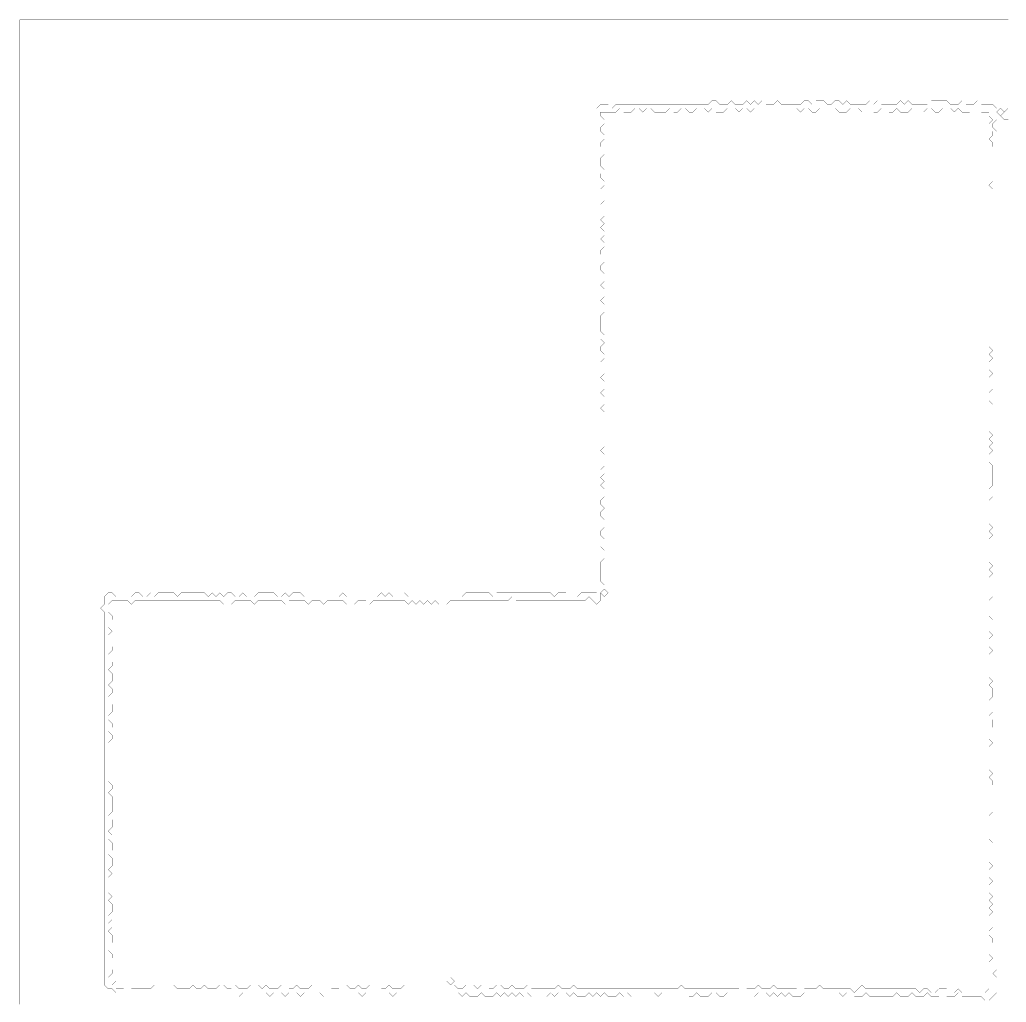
# Model space of a CAD drawing. Header units: metres. Extents: x 0 to 5174, y -5174 to 0.
# Drawn here: x 0 to 2597, y -2587 to 0 of the extents above; entities that cross this region are included whole.
import ezdxf

# ---------------------------------------------------------------- set-up
doc = ezdxf.new("R2010")
doc.units = ezdxf.units.M
doc.layers.add('conductor', color=1, linetype='Continuous')
doc.layers.add('substrate', color=5, linetype='Continuous')

msp = doc.modelspace()

# ---------------------------------------------------------------- linework, layer by layer
at = {"layer": 'conductor', "const_width": 0.5}
for points in [[(1579.5, -232.875), (1569.375, -243), (1559.25, -243), (1549.125, -243), (1539, -243), (1528.875, -243), (1528.875, -253.125), (1539, -263.25), (1539, -273.375), (1528.875, -283.5), (1528.875, -293.625), (1539, -303.75), (1539, -313.875), (1528.875, -324), (1528.875, -334.125), (1539, -344.25), (1539, -354.375), (1528.875, -364.5), (1528.875, -374.625), (1528.875, -384.75), (1539, -394.875), (1528.875, -405), (1528.875, -415.125), (1539, -425.25), (1539, -435.375), (1528.875, -445.5), (1539, -455.625), (1539, -465.75), (1539, -475.875), (1528.875, -486), (1539, -496.125), (1539, -506.25), (1539, -516.375), (1528.875, -526.5), (1539, -536.625), (1528.875, -546.75), (1539, -556.875), (1539, -567), (1528.875, -577.125), (1539, -587.25), (1539, -597.375), (1528.875, -607.5), (1528.875, -617.625), (1539, -627.75), (1539, -637.875), (1528.875, -648), (1528.875, -658.125), (1539, -668.25), (1539, -678.375), (1539, -688.5), (1528.875, -698.625), (1539, -708.75), (1539, -718.875), (1539, -729), (1528.875, -739.125), (1539, -749.25), (1539, -759.375), (1539, -769.5), (1528.875, -779.625), (1528.875, -789.75), (1528.875, -799.875), (1528.875, -810), (1528.875, -820.125), (1539, -830.25), (1528.875, -840.375), (1539, -850.5), (1528.875, -860.625), (1528.875, -870.75), (1539, -880.875), (1539, -891), (1528.875, -901.125), (1539, -911.25), (1539, -921.375), (1539, -931.5), (1528.875, -941.625), (1539, -951.75), (1539, -961.875), (1539, -972), (1528.875, -982.125), (1539, -992.25), (1539, -1002.375), (1539, -1012.5), (1528.875, -1022.625), (1539, -1032.75), (1539, -1042.875), (1539, -1053), (1539, -1063.125), (1539, -1073.25), (1539, -1083.375), (1539, -1093.5), (1539, -1103.625), (1539, -1113.75), (1539, -1123.875), (1528.875, -1134), (1539, -1144.125), (1539, -1154.25), (1539, -1164.375), (1539, -1174.5), (1528.875, -1184.625), (1539, -1194.75), (1528.875, -1204.875), (1539, -1215), (1528.875, -1225.125), (1539, -1235.25), (1539, -1245.375), (1539, -1255.5), (1528.875, -1265.625), (1528.875, -1275.75), (1539, -1285.875), (1528.875, -1296), (1528.875, -1306.125), (1539, -1316.25), (1539, -1326.375), (1539, -1336.5), (1528.875, -1346.625), (1528.875, -1356.75), (1539, -1366.875), (1539, -1377), (1528.875, -1387.125), (1539, -1397.25), (1539, -1407.375), (1539, -1417.5), (1528.875, -1427.625), (1528.875, -1437.75), (1528.875, -1447.875), (1528.875, -1458), (1528.875, -1468.125), (1528.875, -1478.25), (1539, -1488.375), (1539, -1498.5), (1528.875, -1508.625), (1528.875, -1518.75), (1528.875, -1528.875), (1518.75, -1539), (1508.625, -1528.875), (1498.5, -1518.75), (1488.375, -1528.875), (1478.25, -1528.875), (1468.125, -1528.875), (1458, -1528.875), (1447.875, -1528.875), (1437.75, -1528.875), (1427.625, -1528.875), (1417.5, -1528.875), (1407.375, -1528.875), (1397.25, -1528.875), (1387.125, -1528.875), (1377, -1528.875), (1366.875, -1528.875), (1356.75, -1528.875), (1346.625, -1528.875), (1336.5, -1528.875), (1326.375, -1528.875), (1316.25, -1528.875), (1306.125, -1528.875), (1296, -1518.75), (1285.875, -1528.875), (1275.75, -1528.875), (1265.625, -1528.875), (1255.5, -1528.875), (1245.375, -1528.875), (1235.25, -1528.875), (1225.125, -1528.875), (1215, -1528.875), (1204.875, -1528.875), (1194.75, -1528.875), (1184.625, -1528.875), (1174.5, -1528.875), (1164.375, -1528.875), (1154.25, -1528.875), (1144.125, -1528.875), (1134, -1528.875), (1123.875, -1539), (1113.75, -1539), (1103.625, -1539), (1093.5, -1528.875), (1083.375, -1539), (1073.25, -1528.875), (1063.125, -1539), (1053, -1528.875), (1042.875, -1539), (1032.75, -1528.875), (1022.625, -1539), (1012.5, -1528.875), (1002.375, -1528.875), (992.25, -1528.875), (982.125, -1528.875), (972, -1528.875), (961.875, -1528.875), (951.75, -1528.875), (941.625, -1528.875), (931.5, -1528.875), (921.375, -1539), (911.25, -1528.875), (901.125, -1528.875), (891, -1528.875), (880.875, -1539), (870.75, -1539), (860.625, -1539), (850.5, -1528.875), (840.375, -1528.875), (830.25, -1528.875), (820.125, -1528.875), (810, -1528.875), (799.875, -1539), (789.75, -1528.875), (779.625, -1528.875), (769.5, -1528.875), (759.375, -1539), (749.25, -1528.875), (739.125, -1528.875), (729, -1528.875), (718.875, -1528.875), (708.75, -1528.875), (698.625, -1539), (688.5, -1528.875), (678.375, -1528.875), (668.25, -1528.875), (658.125, -1528.875), (648, -1528.875), (637.875, -1528.875), (627.75, -1528.875), (617.625, -1539), (607.5, -1528.875), (597.375, -1528.875), (587.25, -1528.875), (577.125, -1528.875), (567, -1528.875), (556.875, -1539), (546.75, -1539), (536.625, -1539), (526.5, -1528.875), (516.375, -1528.875), (506.25, -1528.875), (496.125, -1528.875), (486, -1528.875), (475.875, -1528.875), (465.75, -1528.875), (455.625, -1528.875), (445.5, -1528.875), (435.375, -1528.875), (425.25, -1528.875), (415.125, -1528.875), (405, -1528.875), (394.875, -1528.875), (384.75, -1528.875), (374.625, -1528.875), (364.5, -1528.875), (354.375, -1528.875), (344.25, -1528.875), (334.125, -1528.875), (324, -1528.875), (313.875, -1528.875), (303.75, -1528.875), (293.625, -1539), (283.5, -1528.875), (273.375, -1528.875), (263.25, -1528.875), (253.125, -1528.875), (243, -1528.875), (232.875, -1539), (232.875, -1549.125), (232.875, -1559.25), (243, -1569.375), (243, -1579.5), (232.875, -1589.625), (232.875, -1599.75), (243, -1609.875), (232.875, -1620), (232.875, -1630.125), (232.875, -1640.25), (243, -1650.375), (243, -1660.5), (232.875, -1670.625), (232.875, -1680.75), (243, -1690.875), (243, -1701), (232.875, -1711.125), (243, -1721.25), (243, -1731.375), (243, -1741.5), (232.875, -1751.625), (243, -1761.75), (243, -1771.875), (232.875, -1782), (232.875, -1792.125), (243, -1802.25), (243, -1812.375), (243, -1822.5), (232.875, -1832.625), (232.875, -1842.75), (243, -1852.875), (243, -1863), (232.875, -1873.125), (243, -1883.25), (243, -1893.375), (232.875, -1903.5), (232.875, -1913.625), (232.875, -1923.75), (232.875, -1933.875), (232.875, -1944), (232.875, -1954.125), (232.875, -1964.25), (232.875, -1974.375), (232.875, -1984.5), (232.875, -1994.625), (232.875, -2004.75), (243, -2014.875), (243, -2025), (232.875, -2035.125), (243, -2045.25), (243, -2055.375), (243, -2065.5), (243, -2075.625), (243, -2085.75), (232.875, -2095.875), (243, -2106), (243, -2116.125), (243, -2126.25), (232.875, -2136.375), (243, -2146.5), (232.875, -2156.625), (243, -2166.75), (243, -2176.875), (243, -2187), (232.875, -2197.125), (243, -2207.25), (243, -2217.375), (243, -2227.5), (232.875, -2237.625), (243, -2247.75), (232.875, -2257.875), (232.875, -2268), (232.875, -2278.125), (232.875, -2288.25), (232.875, -2298.375), (243, -2308.5), (232.875, -2318.625), (243, -2328.75), (243, -2338.875), (243, -2349), (232.875, -2359.125), (243, -2369.25), (232.875, -2379.375), (243, -2389.5), (232.875, -2399.625), (243, -2409.75), (243, -2419.875), (243, -2430), (232.875, -2440.125), (232.875, -2450.25), (243, -2460.375), (243, -2470.5), (232.875, -2480.625), (232.875, -2490.75), (243, -2500.875), (243, -2511), (232.875, -2521.125), (243, -2521.125), (253.125, -2531.25), (243, -2541.375), (253.125, -2551.5), (263.25, -2551.5), (273.375, -2551.5), (283.5, -2541.375), (293.625, -2551.5), (303.75, -2551.5), (313.875, -2551.5), (324, -2551.5), (334.125, -2551.5), (344.25, -2551.5), (354.375, -2541.375), (364.5, -2541.375), (374.625, -2541.375), (384.75, -2541.375), (394.875, -2541.375), (405, -2541.375), (415.125, -2551.5), (425.25, -2551.5), (435.375, -2551.5), (445.5, -2551.5), (455.625, -2541.375), (465.75, -2551.5), (475.875, -2551.5), (486, -2541.375), (496.125, -2551.5), (506.25, -2551.5), (516.375, -2551.5), (526.5, -2541.375), (536.625, -2541.375), (546.75, -2551.5), (556.875, -2551.5), (567, -2541.375), (577.125, -2551.5), (587.25, -2551.5), (597.375, -2551.5), (607.5, -2541.375), (617.625, -2541.375), (627.75, -2541.375), (637.875, -2551.5), (648, -2541.375), (658.125, -2551.5), (668.25, -2551.5), (678.375, -2551.5), (688.5, -2541.375), (698.625, -2541.375), (708.75, -2551.5), (718.875, -2551.5), (729, -2541.375), (739.125, -2551.5), (749.25, -2551.5), (759.375, -2551.5), (769.5, -2541.375), (779.625, -2541.375), (789.75, -2541.375), (799.875, -2551.5), (810, -2541.375), (820.125, -2551.5), (830.25, -2551.5), (840.375, -2551.5), (850.5, -2541.375), (860.625, -2541.375), (870.75, -2551.5), (880.875, -2551.5), (891, -2541.375), (901.125, -2551.5), (911.25, -2551.5), (921.375, -2541.375), (931.5, -2541.375), (941.625, -2541.375), (951.75, -2551.5), (961.875, -2551.5), (972, -2541.375), (982.125, -2551.5), (992.25, -2551.5), (1002.375, -2551.5), (1012.5, -2541.375), (1022.625, -2541.375), (1032.75, -2541.375), (1042.875, -2541.375), (1053, -2541.375), (1063.125, -2541.375), (1073.25, -2541.375), (1083.375, -2541.375), (1093.5, -2541.375), (1103.625, -2541.375), (1113.75, -2541.375), (1123.875, -2541.375), (1134, -2541.375), (1144.125, -2541.375), (1154.25, -2551.5), (1164.375, -2551.5), (1174.5, -2541.375), (1184.625, -2541.375), (1194.75, -2541.375), (1204.875, -2551.5), (1215, -2541.375), (1225.125, -2541.375), (1235.25, -2551.5), (1245.375, -2551.5), (1255.5, -2541.375), (1265.625, -2541.375), (1275.75, -2551.5), (1285.875, -2551.5), (1296, -2541.375), (1306.125, -2551.5), (1316.25, -2551.5), (1326.375, -2551.5), (1336.5, -2541.375), (1346.625, -2551.5), (1356.75, -2551.5), (1366.875, -2551.5), (1377, -2551.5), (1387.125, -2551.5), (1397.25, -2551.5), (1407.375, -2551.5), (1417.5, -2541.375), (1427.625, -2551.5), (1437.75, -2551.5), (1447.875, -2551.5), (1458, -2541.375), (1468.125, -2551.5), (1478.25, -2551.5), (1488.375, -2551.5), (1498.5, -2551.5), (1508.625, -2551.5), (1518.75, -2551.5), (1528.875, -2551.5), (1539, -2551.5), (1549.125, -2551.5), (1559.25, -2551.5), (1569.375, -2551.5), (1579.5, -2551.5), (1589.625, -2551.5), (1599.75, -2551.5), (1609.875, -2551.5), (1620, -2551.5), (1630.125, -2551.5), (1640.25, -2551.5), (1650.375, -2551.5), (1660.5, -2551.5), (1670.625, -2551.5), (1680.75, -2551.5), (1690.875, -2551.5), (1701, -2551.5), (1711.125, -2551.5), (1721.25, -2551.5), (1731.375, -2551.5), (1741.5, -2541.375), (1751.625, -2551.5), (1761.75, -2551.5), (1771.875, -2551.5), (1782, -2551.5), (1792.125, -2551.5), (1802.25, -2551.5), (1812.375, -2551.5), (1822.5, -2551.5), (1832.625, -2551.5), (1842.75, -2551.5), (1852.875, -2551.5), (1863, -2551.5), (1873.125, -2551.5), (1883.25, -2551.5), (1893.375, -2551.5), (1903.5, -2541.375), (1913.625, -2551.5), (1923.75, -2551.5), (1933.875, -2551.5), (1944, -2541.375), (1954.125, -2551.5), (1964.25, -2551.5), (1974.375, -2551.5), (1984.5, -2541.375), (1994.625, -2551.5), (2004.75, -2551.5), (2014.875, -2551.5), (2025, -2551.5), (2035.125, -2551.5), (2045.25, -2551.5), (2055.375, -2561.625), (2065.5, -2551.5), (2075.625, -2551.5), (2085.75, -2551.5), (2095.875, -2551.5), (2106, -2541.375), (2116.125, -2551.5), (2126.25, -2551.5), (2136.375, -2551.5), (2146.5, -2551.5), (2156.625, -2551.5), (2166.75, -2551.5), (2176.875, -2551.5), (2187, -2551.5), (2197.125, -2561.625), (2207.25, -2551.5), (2217.375, -2541.375), (2227.5, -2551.5), (2237.625, -2551.5), (2247.75, -2551.5), (2257.875, -2551.5), (2268, -2551.5), (2278.125, -2551.5), (2288.25, -2551.5), (2298.375, -2551.5), (2308.5, -2551.5), (2318.625, -2551.5), (2328.75, -2551.5), (2338.875, -2551.5), (2349, -2551.5), (2359.125, -2551.5), (2369.25, -2561.625), (2379.375, -2551.5), (2389.5, -2551.5), (2399.625, -2561.625), (2409.75, -2561.625), (2419.875, -2551.5), (2430, -2551.5), (2440.125, -2551.5), (2450.25, -2561.625), (2460.375, -2561.625), (2470.5, -2551.5), (2480.625, -2561.625), (2490.75, -2561.625), (2500.875, -2561.625), (2511, -2561.625), (2521.125, -2561.625), (2531.25, -2561.625), (2541.375, -2561.625), (2551.5, -2551.5), (2551.5, -2541.375), (2551.5, -2531.25), (2551.5, -2521.125), (2551.5, -2511), (2551.5, -2500.875), (2551.5, -2490.75), (2551.5, -2480.625), (2561.625, -2470.5), (2551.5, -2460.375), (2551.5, -2450.25), (2551.5, -2440.125), (2561.625, -2430), (2561.625, -2419.875), (2551.5, -2409.75), (2551.5, -2399.625), (2561.625, -2389.5), (2551.5, -2379.375), (2551.5, -2369.25), (2551.5, -2359.125), (2561.625, -2349), (2551.5, -2338.875), (2561.625, -2328.75), (2551.5, -2318.625), (2561.625, -2308.5), (2551.5, -2298.375), (2551.5, -2288.25), (2551.5, -2278.125), (2561.625, -2268), (2551.5, -2257.875), (2551.5, -2247.75), (2551.5, -2237.625), (2561.625, -2227.5), (2551.5, -2217.375), (2551.5, -2207.25), (2551.5, -2197.125), (2551.5, -2187), (2551.5, -2176.875), (2561.625, -2166.75), (2551.5, -2156.625), (2551.5, -2146.5), (2551.5, -2136.375), (2551.5, -2126.25), (2551.5, -2116.125), (2551.5, -2106), (2551.5, -2095.875), (2561.625, -2085.75), (2551.5, -2075.625), (2551.5, -2065.5), (2551.5, -2055.375), (2551.5, -2045.25), (2551.5, -2035.125), (2551.5, -2025), (2561.625, -2014.875), (2561.625, -2004.75), (2551.5, -1994.625), (2561.625, -1984.5), (2551.5, -1974.375), (2551.5, -1964.25), (2551.5, -1954.125), (2551.5, -1944), (2551.5, -1933.875), (2551.5, -1923.75), (2551.5, -1913.625), (2561.625, -1903.5), (2551.5, -1893.375), (2551.5, -1883.25), (2551.5, -1873.125), (2561.625, -1863), (2561.625, -1852.875), (2561.625, -1842.75), (2551.5, -1832.625), (2561.625, -1822.5), (2551.5, -1812.375), (2551.5, -1802.25), (2551.5, -1792.125), (2561.625, -1782), (2561.625, -1771.875), (2561.625, -1761.75), (2551.5, -1751.625), (2561.625, -1741.5), (2551.5, -1731.375), (2551.5, -1721.25), (2551.5, -1711.125), (2551.5, -1701), (2551.5, -1690.875), (2551.5, -1680.75), (2551.5, -1670.625), (2561.625, -1660.5), (2551.5, -1650.375), (2551.5, -1640.25), (2551.5, -1630.125), (2561.625, -1620), (2551.5, -1609.875), (2551.5, -1599.75), (2551.5, -1589.625), (2561.625, -1579.5), (2551.5, -1569.375), (2551.5, -1559.25), (2551.5, -1549.125), (2551.5, -1539), (2551.5, -1528.875), (2561.625, -1518.75), (2551.5, -1508.625), (2551.5, -1498.5), (2551.5, -1488.375), (2551.5, -1478.25), (2551.5, -1468.125), (2561.625, -1458), (2551.5, -1447.875), (2561.625, -1437.75), (2551.5, -1427.625), (2551.5, -1417.5), (2551.5, -1407.375), (2551.5, -1397.25), (2551.5, -1387.125), (2551.5, -1377), (2551.5, -1366.875), (2561.625, -1356.75), (2551.5, -1346.625), (2561.625, -1336.5), (2551.5, -1326.375), (2551.5, -1316.25), (2551.5, -1306.125), (2551.5, -1296), (2551.5, -1285.875), (2561.625, -1275.75), (2551.5, -1265.625), (2561.625, -1255.5), (2551.5, -1245.375), (2551.5, -1235.25), (2561.625, -1225.125), (2561.625, -1215), (2561.625, -1204.875), (2561.625, -1194.75), (2561.625, -1184.625), (2561.625, -1174.5), (2551.5, -1164.375), (2551.5, -1154.25), (2551.5, -1144.125), (2561.625, -1134), (2551.5, -1123.875), (2561.625, -1113.75), (2551.5, -1103.625), (2561.625, -1093.5), (2551.5, -1083.375), (2551.5, -1073.25), (2551.5, -1063.125), (2551.5, -1053), (2551.5, -1042.875), (2551.5, -1032.75), (2551.5, -1022.625), (2561.625, -1012.5), (2551.5, -1002.375), (2551.5, -992.25), (2551.5, -982.125), (2561.625, -972), (2551.5, -961.875), (2551.5, -951.75), (2551.5, -941.625), (2561.625, -931.5), (2551.5, -921.375), (2551.5, -911.25), (2551.5, -901.125), (2561.625, -891), (2551.5, -880.875), (2561.625, -870.75), (2551.5, -860.625), (2551.5, -850.5), (2551.5, -840.375), (2551.5, -830.25), (2551.5, -820.125), (2551.5, -810), (2551.5, -799.875), (2551.5, -789.75), (2551.5, -779.625), (2551.5, -769.5), (2551.5, -759.375), (2551.5, -749.25), (2551.5, -739.125), (2551.5, -729), (2551.5, -718.875), (2551.5, -708.75), (2551.5, -698.625), (2551.5, -688.5), (2551.5, -678.375), (2551.5, -668.25), (2551.5, -658.125), (2551.5, -648), (2551.5, -637.875), (2551.5, -627.75), (2551.5, -617.625), (2551.5, -607.5), (2551.5, -597.375), (2551.5, -587.25), (2551.5, -577.125), (2551.5, -567), (2551.5, -556.875), (2551.5, -546.75), (2551.5, -536.625), (2551.5, -526.5), (2551.5, -516.375), (2551.5, -506.25), (2551.5, -496.125), (2551.5, -486), (2551.5, -475.875), (2551.5, -465.75), (2551.5, -455.625), (2561.625, -445.5), (2551.5, -435.375), (2561.625, -425.25), (2551.5, -415.125), (2551.5, -405), (2551.5, -394.875), (2551.5, -384.75), (2551.5, -374.625), (2551.5, -364.5), (2551.5, -354.375), (2551.5, -344.25), (2561.625, -334.125), (2561.625, -324), (2551.5, -313.875), (2561.625, -303.75), (2561.625, -293.625), (2551.5, -283.5), (2551.5, -273.375), (2561.625, -263.25), (2551.5, -253.125), (2551.5, -243), (2541.375, -243), (2531.25, -243), (2521.125, -232.875), (2511, -232.875), (2500.875, -243), (2490.75, -243), (2480.625, -243), (2470.5, -232.875), (2460.375, -243), (2450.25, -232.875), (2440.125, -232.875), (2430, -232.875), (2419.875, -243), (2409.75, -243), (2399.625, -232.875), (2389.5, -232.875), (2379.375, -243), (2369.25, -232.875), (2359.125, -232.875), (2349, -232.875), (2338.875, -243), (2328.75, -243), (2318.625, -243), (2308.5, -232.875), (2298.375, -243), (2288.25, -243), (2278.125, -232.875), (2268, -232.875), (2257.875, -243), (2247.75, -243), (2237.625, -232.875), (2227.5, -232.875), (2217.375, -243), (2207.25, -232.875), (2197.125, -232.875), (2187, -232.875), (2176.875, -243), (2166.75, -243), (2156.625, -243), (2146.5, -232.875), (2136.375, -232.875), (2126.25, -232.875), (2116.125, -232.875), (2106, -232.875), (2095.875, -243), (2085.75, -243), (2075.625, -232.875), (2065.5, -232.875), (2055.375, -243), (2045.25, -232.875), (2035.125, -232.875), (2025, -232.875), (2014.875, -232.875), (2004.75, -232.875), (1994.625, -232.875), (1984.5, -232.875), (1974.375, -232.875), (1964.25, -232.875), (1954.125, -232.875), (1944, -232.875), (1933.875, -232.875), (1923.75, -243), (1913.625, -232.875), (1903.5, -232.875), (1893.375, -243), (1883.25, -232.875), (1873.125, -232.875), (1863, -232.875), (1852.875, -243), (1842.75, -243), (1832.625, -243), (1822.5, -232.875), (1812.375, -243), (1802.25, -232.875), (1792.125, -232.875), (1782, -232.875), (1771.875, -243), (1761.75, -243), (1751.625, -232.875), (1741.5, -232.875), (1731.375, -243), (1721.25, -243), (1711.125, -232.875), (1701, -243), (1690.875, -243), (1680.75, -243), (1670.625, -243), (1660.5, -232.875), (1650.375, -232.875), (1640.25, -243), (1630.125, -232.875), (1620, -232.875), (1609.875, -243), (1599.75, -243), (1589.625, -243)], [(1528.875, -1508.625), (1539, -1498.5), (1549.125, -1508.625), (1539, -1518.75)], [(1123.875, -2531.25), (1134, -2521.125), (1144.125, -2531.25), (1134, -2541.375)]]:
    msp.add_lwpolyline(points, close=True, dxfattribs=at)
at = {"layer": 'substrate', "const_width": 0.5}
for points in [[(2602.125, 0), (2592, 0), (2581.875, 0), (2571.75, 0), (2561.625, 0), (2551.5, 0), (2541.375, 0), (2531.25, 0), (2521.125, 0), (2511, 0), (2500.875, 0), (2490.75, 0), (2480.625, 0), (2470.5, 0), (2460.375, 0), (2450.25, 0), (2440.125, 0), (2430, 0), (2419.875, 0), (2409.75, 0), (2399.625, 0), (2389.5, 0), (2379.375, 0), (2369.25, 0), (2359.125, 0), (2349, 0), (2338.875, 0), (2328.75, 0), (2318.625, 0), (2308.5, 0), (2298.375, 0), (2288.25, 0), (2278.125, 0), (2268, 0), (2257.875, 0), (2247.75, 0), (2237.625, 0), (2227.5, 0), (2217.375, 0), (2207.25, 0), (2197.125, 0), (2187, 0), (2176.875, 0), (2166.75, 0), (2156.625, 0), (2146.5, 0), (2136.375, 0), (2126.25, 0), (2116.125, 0), (2106, 0), (2095.875, 0), (2085.75, 0), (2075.625, 0), (2065.5, 0), (2055.375, 0), (2045.25, 0), (2035.125, 0), (2025, 0), (2014.875, 0), (2004.75, 0), (1994.625, 0), (1984.5, 0), (1974.375, 0), (1964.25, 0), (1954.125, 0), (1944, 0), (1933.875, 0), (1923.75, 0), (1913.625, 0), (1903.5, 0), (1893.375, 0), (1883.25, 0), (1873.125, 0), (1863, 0), (1852.875, 0), (1842.75, 0), (1832.625, 0), (1822.5, 0), (1812.375, 0), (1802.25, 0), (1792.125, 0), (1782, 0), (1771.875, 0), (1761.75, 0), (1751.625, 0), (1741.5, 0), (1731.375, 0), (1721.25, 0), (1711.125, 0), (1701, 0), (1690.875, 0), (1680.75, 0), (1670.625, 0), (1660.5, 0), (1650.375, 0), (1640.25, 0), (1630.125, 0), (1620, 0), (1609.875, 0), (1599.75, 0), (1589.625, 0), (1579.5, 0), (1569.375, 0), (1559.25, 0), (1549.125, 0), (1539, 0), (1528.875, 0), (1518.75, 0), (1508.625, 0), (1498.5, 0), (1488.375, 0), (1478.25, 0), (1468.125, 0), (1458, 0), (1447.875, 0), (1437.75, 0), (1427.625, 0), (1417.5, 0), (1407.375, 0), (1397.25, 0), (1387.125, 0), (1377, 0), (1366.875, 0), (1356.75, 0), (1346.625, 0), (1336.5, 0), (1326.375, 0), (1316.25, 0), (1306.125, 0), (1296, 0), (1285.875, 0), (1275.75, 0), (1265.625, 0), (1255.5, 0), (1245.375, 0), (1235.25, 0), (1225.125, 0), (1215, 0), (1204.875, 0), (1194.75, 0), (1184.625, 0), (1174.5, 0), (1164.375, 0), (1154.25, 0), (1144.125, 0), (1134, 0), (1123.875, 0), (1113.75, 0), (1103.625, 0), (1093.5, 0), (1083.375, 0), (1073.25, 0), (1063.125, 0), (1053, 0), (1042.875, 0), (1032.75, 0), (1022.625, 0), (1012.5, 0), (1002.375, 0), (992.25, 0), (982.125, 0), (972, 0), (961.875, 0), (951.75, 0), (941.625, 0), (931.5, 0), (921.375, 0), (911.25, 0), (901.125, 0), (891, 0), (880.875, 0), (870.75, 0), (860.625, 0), (850.5, 0), (840.375, 0), (830.25, 0), (820.125, 0), (810, 0), (799.875, 0), (789.75, 0), (779.625, 0), (769.5, 0), (759.375, 0), (749.25, 0), (739.125, 0), (729, 0), (718.875, 0), (708.75, 0), (698.625, 0), (688.5, 0), (678.375, 0), (668.25, 0), (658.125, 0), (648, 0), (637.875, 0), (627.75, 0), (617.625, 0), (607.5, 0), (597.375, 0), (587.25, 0), (577.125, 0), (567, 0), (556.875, 0), (546.75, 0), (536.625, 0), (526.5, 0), (516.375, 0), (506.25, 0), (496.125, 0), (486, 0), (475.875, 0), (465.75, 0), (455.625, 0), (445.5, 0), (435.375, 0), (425.25, 0), (415.125, 0), (405, 0), (394.875, 0), (384.75, 0), (374.625, 0), (364.5, 0), (354.375, 0), (344.25, 0), (334.125, 0), (324, 0), (313.875, 0), (303.75, 0), (293.625, 0), (283.5, 0), (273.375, 0), (263.25, 0), (253.125, 0), (243, 0), (232.875, 0), (222.75, 0), (212.625, 0), (202.5, 0), (192.375, 0), (182.25, 0), (172.125, 0), (162, 0), (151.875, 0), (141.75, 0), (131.625, 0), (121.5, 0), (111.375, 0), (101.25, 0), (91.125, 0), (81, 0), (70.875, 0), (60.75, 0), (50.625, 0), (40.5, 0), (30.375, 0), (20.25, 0), (10.125, 0), (0, 0), (0, -10.125), (0, -20.25), (0, -30.375), (0, -40.5), (0, -50.625), (0, -60.75), (0, -70.875), (0, -81), (0, -91.125), (0, -101.25), (0, -111.375), (0, -121.5), (0, -131.625), (0, -141.75), (0, -151.875), (0, -162), (0, -172.125), (0, -182.25), (0, -192.375), (0, -202.5), (0, -212.625), (0, -222.75), (0, -232.875), (0, -243), (0, -253.125), (0, -263.25), (0, -273.375), (0, -283.5), (0, -293.625), (0, -303.75), (0, -313.875), (0, -324), (0, -334.125), (0, -344.25), (0, -354.375), (0, -364.5), (0, -374.625), (0, -384.75), (0, -394.875), (0, -405), (0, -415.125), (0, -425.25), (0, -435.375), (0, -445.5), (0, -455.625), (0, -465.75), (0, -475.875), (0, -486), (0, -496.125), (0, -506.25), (0, -516.375), (0, -526.5), (0, -536.625), (0, -546.75), (0, -556.875), (0, -567), (0, -577.125), (0, -587.25), (0, -597.375), (0, -607.5), (0, -617.625), (0, -627.75), (0, -637.875), (0, -648), (0, -658.125), (0, -668.25), (0, -678.375), (0, -688.5), (0, -698.625), (0, -708.75), (0, -718.875), (0, -729), (0, -739.125), (0, -749.25), (0, -759.375), (0, -769.5), (0, -779.625), (0, -789.75), (0, -799.875), (0, -810), (0, -820.125), (0, -830.25), (0, -840.375), (0, -850.5), (0, -860.625), (0, -870.75), (0, -880.875), (0, -891), (0, -901.125), (0, -911.25), (0, -921.375), (0, -931.5), (0, -941.625), (0, -951.75), (0, -961.875), (0, -972), (0, -982.125), (0, -992.25), (0, -1002.375), (0, -1012.5), (0, -1022.625), (0, -1032.75), (0, -1042.875), (0, -1053), (0, -1063.125), (0, -1073.25), (0, -1083.375), (0, -1093.5), (0, -1103.625), (0, -1113.75), (0, -1123.875), (0, -1134), (0, -1144.125), (0, -1154.25), (0, -1164.375), (0, -1174.5), (0, -1184.625), (0, -1194.75), (0, -1204.875), (0, -1215), (0, -1225.125), (0, -1235.25), (0, -1245.375), (0, -1255.5), (0, -1265.625), (0, -1275.75), (0, -1285.875), (0, -1296), (0, -1306.125), (0, -1316.25), (0, -1326.375), (0, -1336.5), (0, -1346.625), (0, -1356.75), (0, -1366.875), (0, -1377), (0, -1387.125), (0, -1397.25), (0, -1407.375), (0, -1417.5), (0, -1427.625), (0, -1437.75), (0, -1447.875), (0, -1458), (0, -1468.125), (0, -1478.25), (0, -1488.375), (0, -1498.5), (0, -1508.625), (0, -1518.75), (0, -1528.875), (0, -1539), (0, -1549.125), (0, -1559.25), (0, -1569.375), (0, -1579.5), (0, -1589.625), (0, -1599.75), (0, -1609.875), (0, -1620), (0, -1630.125), (0, -1640.25), (0, -1650.375), (0, -1660.5), (0, -1670.625), (0, -1680.75), (0, -1690.875), (0, -1701), (0, -1711.125), (0, -1721.25), (0, -1731.375), (0, -1741.5), (0, -1751.625), (0, -1761.75), (0, -1771.875), (0, -1782), (0, -1792.125), (0, -1802.25), (0, -1812.375), (0, -1822.5), (0, -1832.625), (0, -1842.75), (0, -1852.875), (0, -1863), (0, -1873.125), (0, -1883.25), (0, -1893.375), (0, -1903.5), (0, -1913.625), (0, -1923.75), (0, -1933.875), (0, -1944), (0, -1954.125), (0, -1964.25), (0, -1974.375), (0, -1984.5), (0, -1994.625), (0, -2004.75), (0, -2014.875), (0, -2025), (0, -2035.125), (0, -2045.25), (0, -2055.375), (0, -2065.5), (0, -2075.625), (0, -2085.75), (0, -2095.875), (0, -2106), (0, -2116.125), (0, -2126.25), (0, -2136.375), (0, -2146.5), (0, -2156.625), (0, -2166.75), (0, -2176.875), (0, -2187), (0, -2197.125), (0, -2207.25), (0, -2217.375), (0, -2227.5), (0, -2237.625), (0, -2247.75), (0, -2257.875), (0, -2268), (0, -2278.125), (0, -2288.25), (0, -2298.375), (0, -2308.5), (0, -2318.625), (0, -2328.75), (0, -2338.875), (0, -2349), (0, -2359.125), (0, -2369.25), (0, -2379.375), (0, -2389.5), (0, -2399.625), (0, -2409.75), (0, -2419.875), (0, -2430), (0, -2440.125), (0, -2450.25), (0, -2460.375), (0, -2470.5), (0, -2480.625), (0, -2490.75), (0, -2500.875), (0, -2511), (0, -2521.125), (0, -2531.25), (0, -2541.375), (0, -2551.5), (0, -2561.625), (0, -2571.75), (0, -2581.875), (0, -2592)], [(2602.125, -263.25), (2592, -263.25), (2581.875, -253.125), (2592, -243), (2602.125, -232.875)]]:
    msp.add_lwpolyline(points, dxfattribs=at)
for points in [[(1812.375, -222.75), (1822.5, -212.625), (1832.625, -212.625), (1842.75, -222.75), (1852.875, -222.75), (1863, -222.75), (1873.125, -212.625), (1883.25, -222.75), (1893.375, -222.75), (1903.5, -222.75), (1913.625, -212.625), (1923.75, -222.75), (1933.875, -212.625), (1944, -222.75), (1954.125, -212.625), (1964.25, -222.75), (1974.375, -222.75), (1984.5, -222.75), (1994.625, -212.625), (2004.75, -222.75), (2014.875, -222.75), (2025, -222.75), (2035.125, -222.75), (2045.25, -222.75), (2055.375, -222.75), (2065.5, -212.625), (2075.625, -212.625), (2085.75, -222.75), (2095.875, -212.625), (2106, -212.625), (2116.125, -212.625), (2126.25, -222.75), (2136.375, -222.75), (2146.5, -212.625), (2156.625, -212.625), (2166.75, -222.75), (2176.875, -212.625), (2187, -222.75), (2197.125, -222.75), (2207.25, -222.75), (2217.375, -222.75), (2227.5, -222.75), (2237.625, -212.625), (2247.75, -222.75), (2257.875, -212.625), (2268, -222.75), (2278.125, -222.75), (2288.25, -222.75), (2298.375, -222.75), (2308.5, -222.75), (2318.625, -212.625), (2328.75, -222.75), (2338.875, -212.625), (2349, -222.75), (2359.125, -222.75), (2369.25, -222.75), (2379.375, -222.75), (2389.5, -222.75), (2399.625, -212.625), (2409.75, -212.625), (2419.875, -212.625), (2430, -212.625), (2440.125, -212.625), (2450.25, -222.75), (2460.375, -222.75), (2470.5, -222.75), (2480.625, -212.625), (2490.75, -222.75), (2500.875, -222.75), (2511, -222.75), (2521.125, -212.625), (2531.25, -222.75), (2541.375, -222.75), (2551.5, -222.75), (2561.625, -222.75), (2571.75, -232.875), (2571.75, -243), (2571.75, -253.125), (2571.75, -263.25), (2561.625, -273.375), (2561.625, -283.5), (2571.75, -293.625), (2571.75, -303.75), (2571.75, -313.875), (2571.75, -324), (2571.75, -334.125), (2571.75, -344.25), (2571.75, -354.375), (2571.75, -364.5), (2571.75, -374.625), (2571.75, -384.75), (2571.75, -394.875), (2571.75, -405), (2571.75, -415.125), (2571.75, -425.25), (2571.75, -435.375), (2571.75, -445.5), (2571.75, -455.625), (2571.75, -465.75), (2571.75, -475.875), (2571.75, -486), (2571.75, -496.125), (2571.75, -506.25), (2571.75, -516.375), (2571.75, -526.5), (2571.75, -536.625), (2571.75, -546.75), (2571.75, -556.875), (2571.75, -567), (2571.75, -577.125), (2571.75, -587.25), (2571.75, -597.375), (2571.75, -607.5), (2571.75, -617.625), (2571.75, -627.75), (2571.75, -637.875), (2571.75, -648), (2571.75, -658.125), (2571.75, -668.25), (2571.75, -678.375), (2571.75, -688.5), (2571.75, -698.625), (2571.75, -708.75), (2571.75, -718.875), (2571.75, -729), (2571.75, -739.125), (2571.75, -749.25), (2571.75, -759.375), (2571.75, -769.5), (2571.75, -779.625), (2571.75, -789.75), (2571.75, -799.875), (2571.75, -810), (2571.75, -820.125), (2571.75, -830.25), (2571.75, -840.375), (2571.75, -850.5), (2571.75, -860.625), (2571.75, -870.75), (2571.75, -880.875), (2571.75, -891), (2571.75, -901.125), (2571.75, -911.25), (2571.75, -921.375), (2571.75, -931.5), (2571.75, -941.625), (2571.75, -951.75), (2571.75, -961.875), (2571.75, -972), (2571.75, -982.125), (2571.75, -992.25), (2571.75, -1002.375), (2571.75, -1012.5), (2571.75, -1022.625), (2571.75, -1032.75), (2571.75, -1042.875), (2571.75, -1053), (2571.75, -1063.125), (2571.75, -1073.25), (2571.75, -1083.375), (2571.75, -1093.5), (2571.75, -1103.625), (2571.75, -1113.75), (2571.75, -1123.875), (2571.75, -1134), (2571.75, -1144.125), (2571.75, -1154.25), (2571.75, -1164.375), (2571.75, -1174.5), (2571.75, -1184.625), (2571.75, -1194.75), (2571.75, -1204.875), (2571.75, -1215), (2571.75, -1225.125), (2571.75, -1235.25), (2571.75, -1245.375), (2571.75, -1255.5), (2571.75, -1265.625), (2571.75, -1275.75), (2571.75, -1285.875), (2571.75, -1296), (2571.75, -1306.125), (2571.75, -1316.25), (2571.75, -1326.375), (2571.75, -1336.5), (2571.75, -1346.625), (2571.75, -1356.75), (2571.75, -1366.875), (2571.75, -1377), (2571.75, -1387.125), (2571.75, -1397.25), (2571.75, -1407.375), (2571.75, -1417.5), (2571.75, -1427.625), (2571.75, -1437.75), (2571.75, -1447.875), (2571.75, -1458), (2571.75, -1468.125), (2571.75, -1478.25), (2571.75, -1488.375), (2571.75, -1498.5), (2571.75, -1508.625), (2571.75, -1518.75), (2571.75, -1528.875), (2571.75, -1539), (2571.75, -1549.125), (2571.75, -1559.25), (2571.75, -1569.375), (2571.75, -1579.5), (2571.75, -1589.625), (2571.75, -1599.75), (2571.75, -1609.875), (2571.75, -1620), (2571.75, -1630.125), (2571.75, -1640.25), (2571.75, -1650.375), (2571.75, -1660.5), (2571.75, -1670.625), (2571.75, -1680.75), (2571.75, -1690.875), (2571.75, -1701), (2571.75, -1711.125), (2571.75, -1721.25), (2571.75, -1731.375), (2571.75, -1741.5), (2571.75, -1751.625), (2571.75, -1761.75), (2571.75, -1771.875), (2571.75, -1782), (2571.75, -1792.125), (2571.75, -1802.25), (2571.75, -1812.375), (2571.75, -1822.5), (2571.75, -1832.625), (2571.75, -1842.75), (2571.75, -1852.875), (2571.75, -1863), (2571.75, -1873.125), (2571.75, -1883.25), (2571.75, -1893.375), (2571.75, -1903.5), (2571.75, -1913.625), (2571.75, -1923.75), (2571.75, -1933.875), (2571.75, -1944), (2571.75, -1954.125), (2571.75, -1964.25), (2571.75, -1974.375), (2571.75, -1984.5), (2571.75, -1994.625), (2571.75, -2004.75), (2571.75, -2014.875), (2571.75, -2025), (2571.75, -2035.125), (2571.75, -2045.25), (2571.75, -2055.375), (2571.75, -2065.5), (2571.75, -2075.625), (2571.75, -2085.75), (2571.75, -2095.875), (2571.75, -2106), (2571.75, -2116.125), (2571.75, -2126.25), (2571.75, -2136.375), (2571.75, -2146.5), (2571.75, -2156.625), (2571.75, -2166.75), (2571.75, -2176.875), (2571.75, -2187), (2571.75, -2197.125), (2571.75, -2207.25), (2571.75, -2217.375), (2571.75, -2227.5), (2571.75, -2237.625), (2571.75, -2247.75), (2571.75, -2257.875), (2571.75, -2268), (2571.75, -2278.125), (2571.75, -2288.25), (2571.75, -2298.375), (2571.75, -2308.5), (2571.75, -2318.625), (2571.75, -2328.75), (2571.75, -2338.875), (2571.75, -2349), (2571.75, -2359.125), (2571.75, -2369.25), (2571.75, -2379.375), (2571.75, -2389.5), (2571.75, -2399.625), (2571.75, -2409.75), (2571.75, -2419.875), (2571.75, -2430), (2571.75, -2440.125), (2571.75, -2450.25), (2571.75, -2460.375), (2571.75, -2470.5), (2571.75, -2480.625), (2571.75, -2490.75), (2571.75, -2500.875), (2561.625, -2511), (2571.75, -2521.125), (2571.75, -2531.25), (2571.75, -2541.375), (2571.75, -2551.5), (2571.75, -2561.625), (2561.625, -2571.75), (2551.5, -2581.875), (2541.375, -2581.875), (2531.25, -2571.75), (2521.125, -2571.75), (2511, -2571.75), (2500.875, -2571.75), (2490.75, -2571.75), (2480.625, -2571.75), (2470.5, -2561.625), (2460.375, -2571.75), (2450.25, -2571.75), (2440.125, -2571.75), (2430, -2561.625), (2419.875, -2571.75), (2409.75, -2571.75), (2399.625, -2571.75), (2389.5, -2561.625), (2379.375, -2571.75), (2369.25, -2571.75), (2359.125, -2571.75), (2349, -2561.625), (2338.875, -2571.75), (2328.75, -2571.75), (2318.625, -2571.75), (2308.5, -2561.625), (2298.375, -2571.75), (2288.25, -2571.75), (2278.125, -2571.75), (2268, -2571.75), (2257.875, -2571.75), (2247.75, -2571.75), (2237.625, -2571.75), (2227.5, -2561.625), (2217.375, -2571.75), (2207.25, -2571.75), (2197.125, -2571.75), (2187, -2561.625), (2176.875, -2561.625), (2166.75, -2571.75), (2156.625, -2561.625), (2146.5, -2561.625), (2136.375, -2561.625), (2126.25, -2561.625), (2116.125, -2561.625), (2106, -2561.625), (2095.875, -2561.625), (2085.75, -2561.625), (2075.625, -2561.625), (2065.5, -2561.625), (2055.375, -2571.75), (2045.25, -2571.75), (2035.125, -2571.75), (2025, -2561.625), (2014.875, -2571.75), (2004.75, -2561.625), (1994.625, -2571.75), (1984.5, -2561.625), (1974.375, -2571.75), (1964.25, -2561.625), (1954.125, -2561.625), (1944, -2561.625), (1933.875, -2571.75), (1923.75, -2561.625), (1913.625, -2561.625), (1903.5, -2561.625), (1893.375, -2561.625), (1883.25, -2561.625), (1873.125, -2561.625), (1863, -2561.625), (1852.875, -2571.75), (1842.75, -2571.75), (1832.625, -2561.625), (1822.5, -2561.625), (1812.375, -2571.75), (1802.25, -2571.75), (1792.125, -2571.75), (1782, -2561.625), (1771.875, -2571.75), (1761.75, -2571.75), (1751.625, -2561.625), (1741.5, -2561.625), (1731.375, -2561.625), (1721.25, -2561.625), (1711.125, -2561.625), (1701, -2561.625), (1690.875, -2561.625), (1680.75, -2571.75), (1670.625, -2561.625), (1660.5, -2561.625), (1650.375, -2561.625), (1640.25, -2561.625), (1630.125, -2571.75), (1620, -2561.625), (1609.875, -2571.75), (1599.75, -2561.625), (1589.625, -2571.75), (1579.5, -2561.625), (1569.375, -2571.75), (1559.25, -2571.75), (1549.125, -2571.75), (1539, -2561.625), (1528.875, -2571.75), (1518.75, -2561.625), (1508.625, -2571.75), (1498.5, -2561.625), (1488.375, -2571.75), (1478.25, -2571.75), (1468.125, -2571.75), (1458, -2561.625), (1447.875, -2571.75), (1437.75, -2561.625), (1427.625, -2561.625), (1417.5, -2561.625), (1407.375, -2571.75), (1397.25, -2561.625), (1387.125, -2571.75), (1377, -2561.625), (1366.875, -2571.75), (1356.75, -2561.625), (1346.625, -2571.75), (1336.5, -2561.625), (1326.375, -2571.75), (1316.25, -2561.625), (1306.125, -2571.75), (1296, -2561.625), (1285.875, -2571.75), (1275.75, -2561.625), (1265.625, -2571.75), (1255.5, -2561.625), (1245.375, -2571.75), (1235.25, -2571.75), (1225.125, -2571.75), (1215, -2561.625), (1204.875, -2571.75), (1194.75, -2571.75), (1184.625, -2571.75), (1174.5, -2561.625), (1164.375, -2571.75), (1154.25, -2561.625), (1144.125, -2561.625), (1134, -2561.625), (1123.875, -2561.625), (1113.75, -2561.625), (1103.625, -2561.625), (1093.5, -2561.625), (1083.375, -2561.625), (1073.25, -2561.625), (1063.125, -2561.625), (1053, -2561.625), (1042.875, -2561.625), (1032.75, -2561.625), (1022.625, -2561.625), (1012.5, -2561.625), (1002.375, -2561.625), (992.25, -2561.625), (982.125, -2571.75), (972, -2561.625), (961.875, -2561.625), (951.75, -2561.625), (941.625, -2561.625), (931.5, -2561.625), (921.375, -2561.625), (911.25, -2561.625), (901.125, -2571.75), (891, -2561.625), (880.875, -2561.625), (870.75, -2561.625), (860.625, -2561.625), (850.5, -2561.625), (840.375, -2561.625), (830.25, -2561.625), (820.125, -2571.75), (810, -2561.625), (799.875, -2571.75), (789.75, -2561.625), (779.625, -2561.625), (769.5, -2561.625), (759.375, -2561.625), (749.25, -2561.625), (739.125, -2571.75), (729, -2561.625), (718.875, -2561.625), (708.75, -2561.625), (698.625, -2571.75), (688.5, -2561.625), (678.375, -2561.625), (668.25, -2561.625), (658.125, -2571.75), (648, -2561.625), (637.875, -2561.625), (627.75, -2561.625), (617.625, -2561.625), (607.5, -2561.625), (597.375, -2561.625), (587.25, -2561.625), (577.125, -2571.75), (567, -2561.625), (556.875, -2561.625), (546.75, -2561.625), (536.625, -2561.625), (526.5, -2561.625), (516.375, -2561.625), (506.25, -2561.625), (496.125, -2561.625), (486, -2561.625), (475.875, -2561.625), (465.75, -2561.625), (455.625, -2561.625), (445.5, -2561.625), (435.375, -2561.625), (425.25, -2561.625), (415.125, -2561.625), (405, -2561.625), (394.875, -2561.625), (384.75, -2561.625), (374.625, -2561.625), (364.5, -2561.625), (354.375, -2561.625), (344.25, -2561.625), (334.125, -2561.625), (324, -2561.625), (313.875, -2561.625), (303.75, -2561.625), (293.625, -2561.625), (283.5, -2561.625), (273.375, -2561.625), (263.25, -2561.625), (253.125, -2561.625), (243, -2551.5), (232.875, -2551.5), (222.75, -2541.375), (222.75, -2531.25), (222.75, -2521.125), (222.75, -2511), (222.75, -2500.875), (222.75, -2490.75), (222.75, -2480.625), (222.75, -2470.5), (222.75, -2460.375), (222.75, -2450.25), (222.75, -2440.125), (222.75, -2430), (222.75, -2419.875), (222.75, -2409.75), (222.75, -2399.625), (222.75, -2389.5), (222.75, -2379.375), (222.75, -2369.25), (222.75, -2359.125), (222.75, -2349), (222.75, -2338.875), (222.75, -2328.75), (222.75, -2318.625), (222.75, -2308.5), (222.75, -2298.375), (222.75, -2288.25), (222.75, -2278.125), (222.75, -2268), (222.75, -2257.875), (222.75, -2247.75), (222.75, -2237.625), (222.75, -2227.5), (222.75, -2217.375), (222.75, -2207.25), (222.75, -2197.125), (222.75, -2187), (222.75, -2176.875), (222.75, -2166.75), (222.75, -2156.625), (222.75, -2146.5), (222.75, -2136.375), (222.75, -2126.25), (222.75, -2116.125), (222.75, -2106), (222.75, -2095.875), (222.75, -2085.75), (222.75, -2075.625), (222.75, -2065.5), (222.75, -2055.375), (222.75, -2045.25), (222.75, -2035.125), (222.75, -2025), (222.75, -2014.875), (222.75, -2004.75), (222.75, -1994.625), (222.75, -1984.5), (222.75, -1974.375), (222.75, -1964.25), (222.75, -1954.125), (222.75, -1944), (222.75, -1933.875), (222.75, -1923.75), (222.75, -1913.625), (222.75, -1903.5), (222.75, -1893.375), (222.75, -1883.25), (222.75, -1873.125), (222.75, -1863), (222.75, -1852.875), (222.75, -1842.75), (222.75, -1832.625), (222.75, -1822.5), (222.75, -1812.375), (222.75, -1802.25), (222.75, -1792.125), (222.75, -1782), (222.75, -1771.875), (222.75, -1761.75), (222.75, -1751.625), (222.75, -1741.5), (222.75, -1731.375), (222.75, -1721.25), (222.75, -1711.125), (222.75, -1701), (222.75, -1690.875), (222.75, -1680.75), (222.75, -1670.625), (222.75, -1660.5), (222.75, -1650.375), (222.75, -1640.25), (222.75, -1630.125), (222.75, -1620), (222.75, -1609.875), (222.75, -1599.75), (222.75, -1589.625), (222.75, -1579.5), (222.75, -1569.375), (222.75, -1559.25), (212.625, -1549.125), (222.75, -1539), (222.75, -1528.875), (222.75, -1518.75), (232.875, -1508.625), (243, -1508.625), (253.125, -1518.75), (263.25, -1518.75), (273.375, -1518.75), (283.5, -1518.75), (293.625, -1518.75), (303.75, -1508.625), (313.875, -1508.625), (324, -1518.75), (334.125, -1518.75), (344.25, -1508.625), (354.375, -1518.75), (364.5, -1508.625), (374.625, -1508.625), (384.75, -1508.625), (394.875, -1508.625), (405, -1508.625), (415.125, -1518.75), (425.25, -1508.625), (435.375, -1508.625), (445.5, -1508.625), (455.625, -1508.625), (465.75, -1508.625), (475.875, -1508.625), (486, -1508.625), (496.125, -1518.75), (506.25, -1508.625), (516.375, -1518.75), (526.5, -1508.625), (536.625, -1518.75), (546.75, -1508.625), (556.875, -1508.625), (567, -1518.75), (577.125, -1518.75), (587.25, -1508.625), (597.375, -1518.75), (607.5, -1518.75), (617.625, -1518.75), (627.75, -1508.625), (637.875, -1508.625), (648, -1508.625), (658.125, -1508.625), (668.25, -1508.625), (678.375, -1518.75), (688.5, -1518.75), (698.625, -1508.625), (708.75, -1518.75), (718.875, -1508.625), (729, -1508.625), (739.125, -1508.625), (749.25, -1518.75), (759.375, -1518.75), (769.5, -1518.75), (779.625, -1518.75), (789.75, -1518.75), (799.875, -1518.75), (810, -1518.75), (820.125, -1518.75), (830.25, -1518.75), (840.375, -1518.75), (850.5, -1508.625), (860.625, -1518.75), (870.75, -1518.75), (880.875, -1518.75), (891, -1518.75), (901.125, -1518.75), (911.25, -1518.75), (921.375, -1518.75), (931.5, -1518.75), (941.625, -1518.75), (951.75, -1508.625), (961.875, -1518.75), (972, -1508.625), (982.125, -1518.75), (992.25, -1518.75), (1002.375, -1518.75), (1012.5, -1508.625), (1022.625, -1518.75), (1032.75, -1518.75), (1042.875, -1518.75), (1053, -1518.75), (1063.125, -1518.75), (1073.25, -1518.75), (1083.375, -1518.75), (1093.5, -1518.75), (1103.625, -1518.75), (1113.75, -1518.75), (1123.875, -1518.75), (1134, -1518.75), (1144.125, -1518.75), (1154.25, -1518.75), (1164.375, -1518.75), (1174.5, -1508.625), (1184.625, -1508.625), (1194.75, -1508.625), (1204.875, -1508.625), (1215, -1508.625), (1225.125, -1508.625), (1235.25, -1508.625), (1245.375, -1518.75), (1255.5, -1508.625), (1265.625, -1508.625), (1275.75, -1508.625), (1285.875, -1508.625), (1296, -1508.625), (1306.125, -1508.625), (1316.25, -1508.625), (1326.375, -1508.625), (1336.5, -1508.625), (1346.625, -1508.625), (1356.75, -1508.625), (1366.875, -1508.625), (1377, -1508.625), (1387.125, -1508.625), (1397.25, -1508.625), (1407.375, -1518.75), (1417.5, -1508.625), (1427.625, -1508.625), (1437.75, -1508.625), (1447.875, -1518.75), (1458, -1518.75), (1468.125, -1518.75), (1478.25, -1508.625), (1488.375, -1508.625), (1498.5, -1508.625), (1508.625, -1508.625), (1518.75, -1508.625), (1518.75, -1498.5), (1518.75, -1488.375), (1518.75, -1478.25), (1518.75, -1468.125), (1518.75, -1458), (1518.75, -1447.875), (1518.75, -1437.75), (1518.75, -1427.625), (1518.75, -1417.5), (1518.75, -1407.375), (1518.75, -1397.25), (1518.75, -1387.125), (1518.75, -1377), (1518.75, -1366.875), (1518.75, -1356.75), (1518.75, -1346.625), (1518.75, -1336.5), (1518.75, -1326.375), (1518.75, -1316.25), (1518.75, -1306.125), (1518.75, -1296), (1518.75, -1285.875), (1518.75, -1275.75), (1518.75, -1265.625), (1518.75, -1255.5), (1518.75, -1245.375), (1518.75, -1235.25), (1518.75, -1225.125), (1518.75, -1215), (1518.75, -1204.875), (1518.75, -1194.75), (1518.75, -1184.625), (1518.75, -1174.5), (1518.75, -1164.375), (1518.75, -1154.25), (1518.75, -1144.125), (1518.75, -1134), (1518.75, -1123.875), (1518.75, -1113.75), (1518.75, -1103.625), (1518.75, -1093.5), (1518.75, -1083.375), (1518.75, -1073.25), (1518.75, -1063.125), (1518.75, -1053), (1518.75, -1042.875), (1518.75, -1032.75), (1518.75, -1022.625), (1518.75, -1012.5), (1518.75, -1002.375), (1518.75, -992.25), (1518.75, -982.125), (1518.75, -972), (1518.75, -961.875), (1518.75, -951.75), (1518.75, -941.625), (1518.75, -931.5), (1518.75, -921.375), (1518.75, -911.25), (1518.75, -901.125), (1518.75, -891), (1518.75, -880.875), (1518.75, -870.75), (1518.75, -860.625), (1518.75, -850.5), (1518.75, -840.375), (1518.75, -830.25), (1518.75, -820.125), (1518.75, -810), (1518.75, -799.875), (1518.75, -789.75), (1518.75, -779.625), (1518.75, -769.5), (1518.75, -759.375), (1518.75, -749.25), (1518.75, -739.125), (1518.75, -729), (1518.75, -718.875), (1518.75, -708.75), (1518.75, -698.625), (1518.75, -688.5), (1518.75, -678.375), (1518.75, -668.25), (1518.75, -658.125), (1518.75, -648), (1518.75, -637.875), (1518.75, -627.75), (1518.75, -617.625), (1518.75, -607.5), (1518.75, -597.375), (1518.75, -587.25), (1518.75, -577.125), (1518.75, -567), (1518.75, -556.875), (1518.75, -546.75), (1518.75, -536.625), (1518.75, -526.5), (1518.75, -516.375), (1518.75, -506.25), (1518.75, -496.125), (1518.75, -486), (1518.75, -475.875), (1518.75, -465.75), (1518.75, -455.625), (1518.75, -445.5), (1518.75, -435.375), (1518.75, -425.25), (1518.75, -415.125), (1518.75, -405), (1518.75, -394.875), (1518.75, -384.75), (1518.75, -374.625), (1518.75, -364.5), (1518.75, -354.375), (1518.75, -344.25), (1518.75, -334.125), (1518.75, -324), (1518.75, -313.875), (1518.75, -303.75), (1518.75, -293.625), (1518.75, -283.5), (1518.75, -273.375), (1518.75, -263.25), (1518.75, -253.125), (1518.75, -243), (1518.75, -232.875), (1528.875, -222.75), (1539, -222.75), (1549.125, -222.75), (1559.25, -232.875), (1569.375, -222.75), (1579.5, -222.75), (1589.625, -222.75), (1599.75, -222.75), (1609.875, -222.75), (1620, -222.75), (1630.125, -222.75), (1640.25, -222.75), (1650.375, -222.75), (1660.5, -222.75), (1670.625, -222.75), (1680.75, -222.75), (1690.875, -222.75), (1701, -222.75), (1711.125, -222.75), (1721.25, -222.75), (1731.375, -222.75), (1741.5, -222.75), (1751.625, -222.75), (1761.75, -222.75), (1771.875, -222.75), (1782, -222.75), (1792.125, -222.75), (1802.25, -222.75)], [(2571.75, -243), (2581.875, -232.875), (2592, -243), (2581.875, -253.125)]]:
    msp.add_lwpolyline(points, close=True, dxfattribs=at)

doc.saveas('drawing.dxf')
